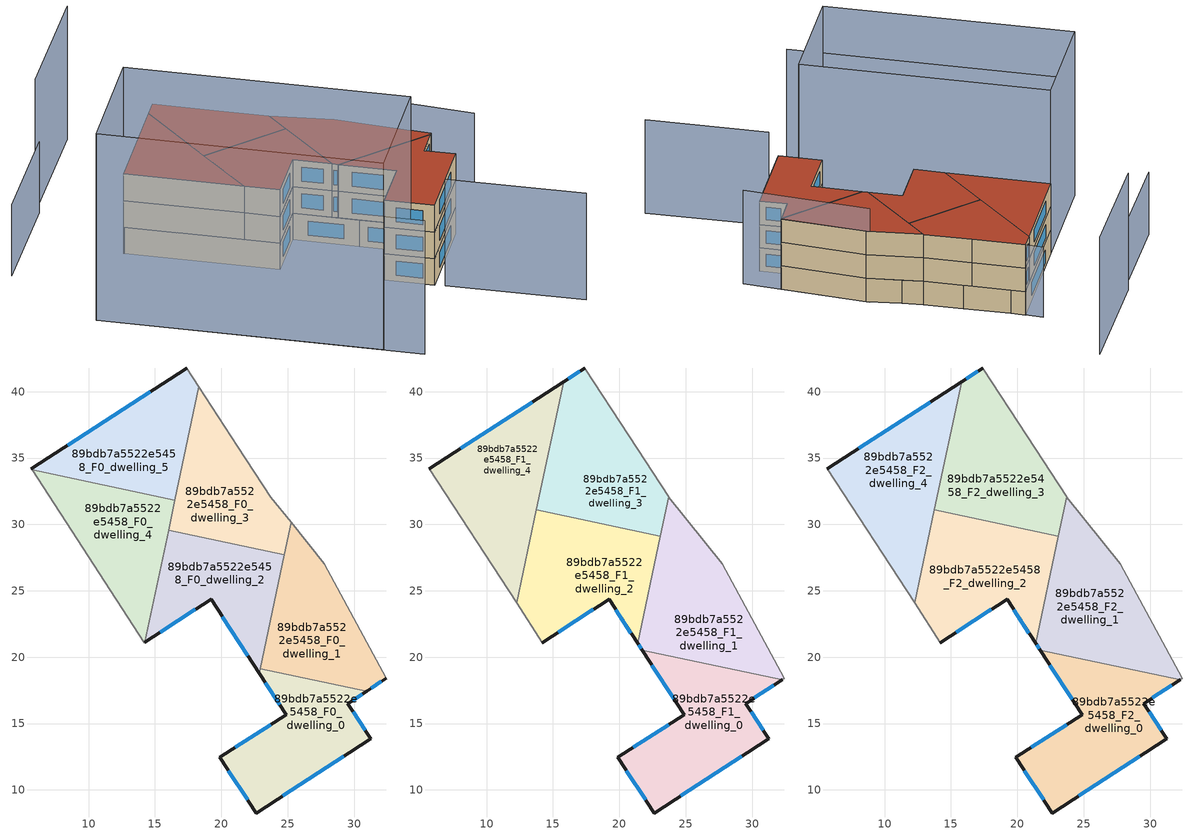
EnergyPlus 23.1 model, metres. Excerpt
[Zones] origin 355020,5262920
89bdb7a5522e5458_F0_dwelling_0
 floor ground (EU_floor_Construction): 30.95,17.44 29.54,16.51 31.27,13.86 22.62,8.26 19.89,12.45 24.88,15.68 22.85,18.8 22.92,19.13 z0
 wall outside (EU_wall_Construction): 22.85,18.8 24.88,15.68 19.89,12.45 22.62,8.26 31.27,13.86 29.54,16.51 30.95,17.44 z0:3
 wall to 89bdb7a5522e5458_F0_dwelling_1 (EU_wall_Construction): 30.95,17.44 22.92,19.13 z0:3
 wall to 89bdb7a5522e5458_F0_dwelling_2 (EU_wall_Construction): 22.92,19.13 22.85,18.8 z0:3
 window (EU_Window_Construction): 23.71,14.92 21.06,13.2 / 23.33,18.06 24.41,16.41 / 29.87,16.73 30.62,17.22 / 30.86,14.49 29.94,15.89 / 24.65,9.58 29.23,12.55 / 20.53,11.46 21.98,9.25 z0.7:2.3
89bdb7a5522e5458_F0_dwelling_1
 floor ground (EU_floor_Construction): 27.74,27.04 32.41,18.39 30.95,17.44 22.92,19.13 25.26,30.16 z0
 wall outside (EU_wall_Construction): 30.95,17.44 32.41,18.39 z0:3
 wall adiabatic (EU_wall_Construction): 32.41,18.39 27.74,27.04 25.26,30.16 z0:3
 wall to 89bdb7a5522e5458_F0_dwelling_2 (EU_wall_Construction): 24.74,27.71 22.92,19.13 z0:3
 wall to 89bdb7a5522e5458_F0_dwelling_3 (EU_wall_Construction): 25.26,30.16 24.74,27.71 z0:3
 window (EU_Window_Construction): 31.29,17.66 32.07,18.17 z0.7:2.3
89bdb7a5522e5458_F0_dwelling_2
 floor ground (EU_floor_Construction): 24.74,27.71 22.85,18.8 19.23,24.36 14.25,21.13 16.03,29.55 z0
 wall outside (EU_wall_Construction): 14.25,21.13 19.23,24.36 22.85,18.8 z0:3
 wall to 89bdb7a5522e5458_F0_dwelling_3 (EU_wall_Construction): 24.74,27.71 16.03,29.55 z0:3
 wall to 89bdb7a5522e5458_F0_dwelling_4 (EU_wall_Construction): 16.03,29.55 14.25,21.13 z0:3
 window (EU_Window_Construction): 20.08,23.05 22,20.1 / 15.42,21.89 18.06,23.6 z0.7:2.3
89bdb7a5522e5458_F0_dwelling_3
 floor ground (EU_floor_Construction): 21.26,35.86 23.74,32.05 25.26,30.16 24.74,27.71 16.03,29.55 18.32,40.37 z0
 wall adiabatic (EU_wall_Construction): 25.26,30.16 23.74,32.05 21.26,35.86 18.32,40.37 z0:3
 wall to 89bdb7a5522e5458_F0_dwelling_5 (EU_wall_Construction): 18.32,40.37 16.51,31.83 z0:3
 wall to 89bdb7a5522e5458_F0_dwelling_4 (EU_wall_Construction): 16.51,31.83 16.03,29.55 z0:3
89bdb7a5522e5458_F0_dwelling_4
 floor ground (EU_floor_Construction): 16.51,31.83 14.25,21.13 14.21,21.1 5.76,34.1 z0
 wall adiabatic (EU_wall_Construction): 5.76,34.1 14.21,21.1 14.25,21.13 z0:3
 wall to 89bdb7a5522e5458_F0_dwelling_5 (EU_wall_Construction): 16.51,31.83 5.76,34.1 z0:3
89bdb7a5522e5458_F0_dwelling_5
 floor ground (EU_floor_Construction): 17.4,41.79 18.32,40.37 16.51,31.83 5.76,34.1 5.71,34.18 z0
 wall outside (EU_wall_Construction): 17.4,41.79 5.71,34.18 z0:3
 wall adiabatic (EU_wall_Construction): 5.71,34.18 5.76,34.1 / 18.32,40.37 17.4,41.79 z0:3
 window (EU_Window_Construction): 14.65,40 8.45,35.97 z0.7:2.3
89bdb7a5522e5458_F1_dwelling_0
 floor to 89bdb7a5522e5458_F0_dwelling_0 (EU_floor_Construction): 30.95,17.44 29.54,16.51 31.27,13.86 22.62,8.26 19.89,12.45 24.88,15.68 22.85,18.8 22.92,19.13 z3
 floor to 89bdb7a5522e5458_F0_dwelling_1 (EU_floor_Construction): 32.26,18.3 30.95,17.44 22.92,19.13 23.16,20.23 z3
 floor to 89bdb7a5522e5458_F0_dwelling_2 (EU_floor_Construction): 23.16,20.23 22.92,19.13 22.85,18.8 21.72,20.53 z3
 wall outside (EU_wall_Construction): 21.72,20.53 24.88,15.68 19.89,12.45 22.62,8.26 31.27,13.86 29.54,16.51 32.26,18.3 z3:6
 wall to 89bdb7a5522e5458_F1_dwelling_1 (EU_wall_Construction): 32.26,18.3 21.72,20.53 z3:6
 window (EU_Window_Construction): 24.65,9.58 29.23,12.55 / 20.53,11.46 21.98,9.25 / 23.71,14.92 21.06,13.2 / 22.47,19.39 24.14,16.82 / 30.18,16.93 31.62,17.88 / 30.86,14.49 29.94,15.89 z3.7:5.3
89bdb7a5522e5458_F1_dwelling_1
 floor to 89bdb7a5522e5458_F0_dwelling_1 (EU_floor_Construction): 27.74,27.04 32.41,18.39 32.26,18.3 23.16,20.23 25.26,30.16 z3
 floor to 89bdb7a5522e5458_F0_dwelling_2 (EU_floor_Construction): 24.74,27.71 23.16,20.23 21.72,20.53 21.39,21.04 22.89,28.1 z3
 floor to 89bdb7a5522e5458_F0_dwelling_3 (EU_floor_Construction): 23.74,32.05 25.26,30.16 24.74,27.71 22.89,28.1 23.73,32.08 z3
 wall outside (EU_wall_Construction): 21.39,21.04 21.72,20.53 z3:6
 wall adiabatic (EU_wall_Construction): 32.26,18.3 32.41,18.39 27.74,27.04 23.74,32.05 23.73,32.08 z3:6
 wall to 89bdb7a5522e5458_F1_dwelling_2 (EU_wall_Construction): 23.1,29.12 21.39,21.04 z3:6
 wall to 89bdb7a5522e5458_F1_dwelling_3 (EU_wall_Construction): 23.73,32.08 23.1,29.12 z3:6
 window (EU_Window_Construction): 21.47,20.92 21.65,20.65 z3.7:5.3
89bdb7a5522e5458_F1_dwelling_2
 floor to 89bdb7a5522e5458_F0_dwelling_2 (EU_floor_Construction): 22.89,28.1 21.39,21.04 19.23,24.36 14.25,21.13 16.03,29.55 z3
 floor to 89bdb7a5522e5458_F0_dwelling_4 (EU_floor_Construction): 16.25,30.58 14.25,21.13 14.21,21.1 12.27,24.08 13.76,31.1 z3
 floor to 89bdb7a5522e5458_F0_dwelling_3 (EU_floor_Construction): 23.1,29.12 22.89,28.1 16.03,29.55 16.25,30.58 z3
 wall outside (EU_wall_Construction): 14.21,21.1 19.23,24.36 21.39,21.04 z3:6
 wall adiabatic (EU_wall_Construction): 12.27,24.08 14.21,21.1 z3:6
 wall to 89bdb7a5522e5458_F1_dwelling_3 (EU_wall_Construction): 23.1,29.12 13.76,31.1 z3:6
 wall to 89bdb7a5522e5458_F1_dwelling_4 (EU_wall_Construction): 13.76,31.1 12.27,24.08 z3:6
 window (EU_Window_Construction): 19.74,23.58 20.88,21.82 / 15.39,21.87 18.05,23.6 z3.7:5.3
89bdb7a5522e5458_F1_dwelling_3
 floor to 89bdb7a5522e5458_F0_dwelling_3 (EU_floor_Construction): 20.74,36.65 23.73,32.08 23.1,29.12 16.25,30.58 18.32,40.37 z3
 floor to 89bdb7a5522e5458_F0_dwelling_5 (EU_floor_Construction): 17.4,41.79 18.32,40.37 16.51,31.83 14.02,32.35 15.8,40.75 z3
 floor to 89bdb7a5522e5458_F0_dwelling_4 (EU_floor_Construction): 16.51,31.83 16.25,30.58 13.76,31.1 14.02,32.35 z3
 wall outside (EU_wall_Construction): 17.4,41.79 15.8,40.75 z3:6
 wall adiabatic (EU_wall_Construction): 23.73,32.08 20.74,36.65 17.4,41.79 z3:6
 wall to 89bdb7a5522e5458_F1_dwelling_4 (EU_wall_Construction): 15.8,40.75 13.76,31.1 z3:6
 window (EU_Window_Construction): 17.02,41.54 16.18,40.99 z3.7:5.3
89bdb7a5522e5458_F1_dwelling_4
 floor to 89bdb7a5522e5458_F0_dwelling_4 (EU_floor_Construction): 14.02,32.35 12.27,24.08 5.76,34.1 z3
 floor to 89bdb7a5522e5458_F0_dwelling_5 (EU_floor_Construction): 15.8,40.75 14.02,32.35 5.76,34.1 5.71,34.18 z3
 wall outside (EU_wall_Construction): 15.8,40.75 5.71,34.18 z3:6
 wall adiabatic (EU_wall_Construction): 5.71,34.18 12.27,24.08 z3:6
 window (EU_Window_Construction): 13.43,39.2 8.08,35.72 z3.7:5.3
89bdb7a5522e5458_F2_dwelling_0
 floor to 89bdb7a5522e5458_F1_dwelling_0 (EU_floor_Construction): 32.26,18.3 29.54,16.51 31.27,13.86 22.62,8.26 19.89,12.45 24.88,15.68 21.72,20.53 z6
 wall outside (EU_wall_Construction): 21.72,20.53 24.88,15.68 19.89,12.45 22.62,8.26 31.27,13.86 29.54,16.51 32.26,18.3 z6:9
 wall to 89bdb7a5522e5458_F2_dwelling_1 (EU_wall_Construction): 32.26,18.3 21.72,20.53 z6:9
 window (EU_Window_Construction): 24.65,9.58 29.23,12.55 / 20.53,11.46 21.98,9.25 / 23.71,14.92 21.06,13.2 / 22.47,19.39 24.14,16.82 / 30.18,16.93 31.62,17.88 / 30.86,14.49 29.94,15.89 z6.7:8.3
 roof outside (EU_roof_Construction): 31.27,13.86 29.54,16.51 32.26,18.3 21.72,20.53 24.88,15.68 19.89,12.45 22.62,8.26 z9
89bdb7a5522e5458_F2_dwelling_1
 floor to 89bdb7a5522e5458_F1_dwelling_1 (EU_floor_Construction): 27.74,27.04 32.41,18.39 32.26,18.3 21.72,20.53 21.39,21.04 23.73,32.08 23.74,32.05 z6
 wall outside (EU_wall_Construction): 21.39,21.04 21.72,20.53 z6:9
 wall adiabatic (EU_wall_Construction): 32.26,18.3 32.41,18.39 27.74,27.04 23.74,32.05 23.73,32.08 z6:9
 wall to 89bdb7a5522e5458_F2_dwelling_2 (EU_wall_Construction): 23.1,29.12 21.39,21.04 z6:9
 wall to 89bdb7a5522e5458_F2_dwelling_3 (EU_wall_Construction): 23.73,32.08 23.1,29.12 z6:9
 window (EU_Window_Construction): 21.47,20.92 21.65,20.65 z6.7:8.3
 roof outside (EU_roof_Construction): 32.41,18.39 27.74,27.04 23.74,32.05 23.73,32.08 21.39,21.04 21.72,20.53 32.26,18.3 z9
89bdb7a5522e5458_F2_dwelling_2
 floor to 89bdb7a5522e5458_F1_dwelling_2 (EU_floor_Construction): 23.1,29.12 21.39,21.04 19.23,24.36 14.21,21.1 12.27,24.08 13.76,31.1 z6
 wall outside (EU_wall_Construction): 14.21,21.1 19.23,24.36 21.39,21.04 z6:9
 wall adiabatic (EU_wall_Construction): 12.27,24.08 14.21,21.1 z6:9
 wall to 89bdb7a5522e5458_F2_dwelling_3 (EU_wall_Construction): 23.1,29.12 13.76,31.1 z6:9
 wall to 89bdb7a5522e5458_F2_dwelling_4 (EU_wall_Construction): 13.76,31.1 12.27,24.08 z6:9
 window (EU_Window_Construction): 19.74,23.58 20.88,21.82 / 15.39,21.87 18.05,23.6 z6.7:8.3
 roof outside (EU_roof_Construction): 21.39,21.04 23.1,29.12 13.76,31.1 12.27,24.08 14.21,21.1 19.23,24.36 z9
89bdb7a5522e5458_F2_dwelling_3
 floor to 89bdb7a5522e5458_F1_dwelling_3 (EU_floor_Construction): 20.74,36.65 23.73,32.08 23.1,29.12 13.76,31.1 15.8,40.75 17.4,41.79 z6
 wall outside (EU_wall_Construction): 17.4,41.79 15.8,40.75 z6:9
 wall adiabatic (EU_wall_Construction): 23.73,32.08 20.74,36.65 17.4,41.79 z6:9
 wall to 89bdb7a5522e5458_F2_dwelling_4 (EU_wall_Construction): 15.8,40.75 13.76,31.1 z6:9
 window (EU_Window_Construction): 17.02,41.54 16.18,40.99 z6.7:8.3
 roof outside (EU_roof_Construction): 23.1,29.12 23.73,32.08 20.74,36.65 17.4,41.79 15.8,40.75 13.76,31.1 z9
89bdb7a5522e5458_F2_dwelling_4
 floor to 89bdb7a5522e5458_F1_dwelling_4 (EU_floor_Construction): 15.8,40.75 12.27,24.08 5.71,34.18 z6
 wall outside (EU_wall_Construction): 15.8,40.75 5.71,34.18 z6:9
 wall adiabatic (EU_wall_Construction): 5.71,34.18 12.27,24.08 z6:9
 window (EU_Window_Construction): 13.43,39.2 8.08,35.72 z6.7:8.3
 roof outside (EU_roof_Construction): 12.27,24.08 15.8,40.75 5.71,34.18 z9
shading: 23.29,7.44 31,-4.23 / 34.46,14.51 27.55,27.4 z0:12; 5.7,34.18 21.3,10.2 / 21.3,10.2 10.21,2.98 / 10.21,2.98 -5.39,26.96 / -5.39,26.96 5.7,34.18 z0:21; -5.39,26.96 12.45,-0.46 / 17.78,53.75 5.44,45.97 z0:15; 26.15,26.08 16.42,43.55 z0:9; 5.67,45.64 -4.96,38.92 z0:8
[Building]
EU S2 Campaign: North Axis=0; Terrain=City; Solar Distribution=FullExterior
[Site:Location]
Budapest.Ferenc.Liszt.Intl.AP: Latitude=47.437; Longitude=19.256; Time Zone=1; Elevation=185
[SizingPeriod:WeatherFileDays]
AnnualSizingPeriod: Begin Month=1; Begin Day of Month=1; End Month=12; End Day of Month=31; Day of Week for Start Day=Monday; Use Weather File Daylight Saving Period=No; Use Weather File Rain and Snow Indicators=No
[MATERIAL]
EU_InternalMass_Material: Roughness=MediumRough; Thickness=0.1; Conductivity=1; Density=1800; Specific Heat=900; Thermal Absorptance=0.9; Solar Absorptance=0.7; Visible Absorptance=0.7
[MATERIAL:NOMASS] Roughness=MediumRough; Thermal Absorptance=0.9; Solar Absorptance=0.7; Visible Absorptance=0.7
Name | Thermal Resistance
EU_wall_NoMass | 0.832559
EU_roof_NoMass | 1.39638
EU_floor_NoMass | 0.872794
[WINDOWMATERIAL:SIMPLEGLAZINGSYSTEM]
EU_Window_SimpleGlazing: UFactor=2.79869; Solar Heat Gain Coefficient=0.75; Visible Transmittance=0.75
[CONSTRUCTION]
EU_wall_Construction: EU_wall_NoMass
EU_roof_Construction: EU_roof_NoMass
EU_floor_Construction: EU_floor_NoMass
EU_Window_Construction: EU_Window_SimpleGlazing
EU_InternalMass_Construction: EU_InternalMass_Material
[ZONE] Type=1; Multiplier=1; Ceiling Height=autocalculate; Floor Area=autocalculate; Part of Total Floor Area=Yes
Name | Volume
89bdb7a5522e5458_F0_dwelling_0 | 185.02
89bdb7a5522e5458_F1_dwelling_0; 89bdb7a5522e5458_F2_dwelling_0 | 217.555
89bdb7a5522e5458_F0_dwelling_1 | 185.056
89bdb7a5522e5458_F1_dwelling_1; 89bdb7a5522e5458_F2_dwelling_1 | 217.523
89bdb7a5522e5458_F0_dwelling_2 | 177.535
89bdb7a5522e5458_F1_dwelling_2; 89bdb7a5522e5458_F2_dwelling_2 | 217.541
89bdb7a5522e5458_F0_dwelling_3 | 177.543
89bdb7a5522e5458_F1_dwelling_3; 89bdb7a5522e5458_F2_dwelling_3 | 217.553
89bdb7a5522e5458_F0_dwelling_4 | 181.28
89bdb7a5522e5458_F1_dwelling_4; 89bdb7a5522e5458_F2_dwelling_4 | 217.542
89bdb7a5522e5458_F0_dwelling_5 | 181.308
[INTERNALMASS] Construction=EU_InternalMass_Construction
Name | Zone or ZoneList | Surface Area
89bdb7a5522e5458_F0_dwelling_0_EU_InternalMass | 89bdb7a5522e5458_F0_dwelling_0 | 61.6716
89bdb7a5522e5458_F0_dwelling_1_EU_InternalMass | 89bdb7a5522e5458_F0_dwelling_1 | 61.6857
89bdb7a5522e5458_F0_dwelling_2_EU_InternalMass | 89bdb7a5522e5458_F0_dwelling_2 | 59.1797
89bdb7a5522e5458_F0_dwelling_3_EU_InternalMass | 89bdb7a5522e5458_F0_dwelling_3 | 59.178
89bdb7a5522e5458_F0_dwelling_4_EU_InternalMass | 89bdb7a5522e5458_F0_dwelling_4 | 60.4255
89bdb7a5522e5458_F0_dwelling_5_EU_InternalMass | 89bdb7a5522e5458_F0_dwelling_5 | 60.4368
89bdb7a5522e5458_F1_dwelling_0_EU_InternalMass | 89bdb7a5522e5458_F1_dwelling_0 | 72.5194
89bdb7a5522e5458_F1_dwelling_1_EU_InternalMass | 89bdb7a5522e5458_F1_dwelling_1 | 72.5127
89bdb7a5522e5458_F1_dwelling_2_EU_InternalMass | 89bdb7a5522e5458_F1_dwelling_2 | 72.5145
89bdb7a5522e5458_F1_dwelling_3_EU_InternalMass | 89bdb7a5522e5458_F1_dwelling_3 | 72.5187
89bdb7a5522e5458_F1_dwelling_4_EU_InternalMass | 89bdb7a5522e5458_F1_dwelling_4 | 72.514
89bdb7a5522e5458_F2_dwelling_0_EU_InternalMass | 89bdb7a5522e5458_F2_dwelling_0 | 72.5194
89bdb7a5522e5458_F2_dwelling_1_EU_InternalMass | 89bdb7a5522e5458_F2_dwelling_1 | 72.5127
89bdb7a5522e5458_F2_dwelling_2_EU_InternalMass | 89bdb7a5522e5458_F2_dwelling_2 | 72.5145
89bdb7a5522e5458_F2_dwelling_3_EU_InternalMass | 89bdb7a5522e5458_F2_dwelling_3 | 72.5187
89bdb7a5522e5458_F2_dwelling_4_EU_InternalMass | 89bdb7a5522e5458_F2_dwelling_4 | 72.514
[OTHEREQUIPMENT] Fuel Type=Electricity; Design Level Calculation Method=Watts/Area; Power per Zone Floor Area=1; Fraction Latent=0; Fraction Radiant=0; Fraction Lost=0; Carbon Dioxide Generation Rate=0; EndUse Subcategory=EU_Step8_InternalGains
Name | Zone or ZoneList or Space or SpaceList | Schedule
EU_Step8_InternalGain_89bdb7a5522e5458_F0_dwelling_0_f000 | 89bdb7a5522e5458_F0_dwelling_0 | EU_Step8_GainSchedule_89bdb7a5522e5458_F0_dwelling_0_f000
EU_Step8_InternalGain_89bdb7a5522e5458_F0_dwelling_1_f000 | 89bdb7a5522e5458_F0_dwelling_1 | EU_Step8_GainSchedule_89bdb7a5522e5458_F0_dwelling_1_f000
EU_Step8_InternalGain_89bdb7a5522e5458_F0_dwelling_2_f000 | 89bdb7a5522e5458_F0_dwelling_2 | EU_Step8_GainSchedule_89bdb7a5522e5458_F0_dwelling_2_f000
EU_Step8_InternalGain_89bdb7a5522e5458_F0_dwelling_3_f000 | 89bdb7a5522e5458_F0_dwelling_3 | EU_Step8_GainSchedule_89bdb7a5522e5458_F0_dwelling_3_f000
EU_Step8_InternalGain_89bdb7a5522e5458_F0_dwelling_4_f000 | 89bdb7a5522e5458_F0_dwelling_4 | EU_Step8_GainSchedule_89bdb7a5522e5458_F0_dwelling_4_f000
EU_Step8_InternalGain_89bdb7a5522e5458_F0_dwelling_5_f000 | 89bdb7a5522e5458_F0_dwelling_5 | EU_Step8_GainSchedule_89bdb7a5522e5458_F0_dwelling_5_f000
EU_Step8_InternalGain_89bdb7a5522e5458_F1_dwelling_0_f000 | 89bdb7a5522e5458_F1_dwelling_0 | EU_Step8_GainSchedule_89bdb7a5522e5458_F1_dwelling_0_f000
EU_Step8_InternalGain_89bdb7a5522e5458_F1_dwelling_1_f000 | 89bdb7a5522e5458_F1_dwelling_1 | EU_Step8_GainSchedule_89bdb7a5522e5458_F1_dwelling_1_f000
EU_Step8_InternalGain_89bdb7a5522e5458_F1_dwelling_2_f000 | 89bdb7a5522e5458_F1_dwelling_2 | EU_Step8_GainSchedule_89bdb7a5522e5458_F1_dwelling_2_f000
EU_Step8_InternalGain_89bdb7a5522e5458_F1_dwelling_3_f000 | 89bdb7a5522e5458_F1_dwelling_3 | EU_Step8_GainSchedule_89bdb7a5522e5458_F1_dwelling_3_f000
EU_Step8_InternalGain_89bdb7a5522e5458_F1_dwelling_4_f000 | 89bdb7a5522e5458_F1_dwelling_4 | EU_Step8_GainSchedule_89bdb7a5522e5458_F1_dwelling_4_f000
EU_Step8_InternalGain_89bdb7a5522e5458_F2_dwelling_0_f000 | 89bdb7a5522e5458_F2_dwelling_0 | EU_Step8_GainSchedule_89bdb7a5522e5458_F2_dwelling_0_f000
EU_Step8_InternalGain_89bdb7a5522e5458_F2_dwelling_1_f000 | 89bdb7a5522e5458_F2_dwelling_1 | EU_Step8_GainSchedule_89bdb7a5522e5458_F2_dwelling_1_f000
EU_Step8_InternalGain_89bdb7a5522e5458_F2_dwelling_2_f000 | 89bdb7a5522e5458_F2_dwelling_2 | EU_Step8_GainSchedule_89bdb7a5522e5458_F2_dwelling_2_f000
EU_Step8_InternalGain_89bdb7a5522e5458_F2_dwelling_3_f000 | 89bdb7a5522e5458_F2_dwelling_3 | EU_Step8_GainSchedule_89bdb7a5522e5458_F2_dwelling_3_f000
EU_Step8_InternalGain_89bdb7a5522e5458_F2_dwelling_4_f000 | 89bdb7a5522e5458_F2_dwelling_4 | EU_Step8_GainSchedule_89bdb7a5522e5458_F2_dwelling_4_f000
[ZONEVENTILATION:DESIGNFLOWRATE] Schedule=EU_AlwaysOn; Design Flow Rate Calculation Method=AirChanges/Hour; Air Changes per Hour=0.475469; Ventilation Type=Natural; Fan Pressure Rise=0; Fan Total Efficiency=1; Constant Term Coefficient=1; Temperature Term Coefficient=0; Velocity Term Coefficient=0; Velocity Squared Term Coefficient=0; Minimum Indoor Temperature=-100; Maximum Indoor Temperature=100; Delta Temperature=-100; Minimum Outdoor Temperature=-100; Maximum Outdoor Temperature=100; Maximum Wind Speed=40
Name | Zone or ZoneList or Space or SpaceList
EU_ConstantAir_89bdb7a5522e5458_F0_dwelling_0 | 89bdb7a5522e5458_F0_dwelling_0
EU_ConstantAir_89bdb7a5522e5458_F0_dwelling_1 | 89bdb7a5522e5458_F0_dwelling_1
EU_ConstantAir_89bdb7a5522e5458_F0_dwelling_2 | 89bdb7a5522e5458_F0_dwelling_2
EU_ConstantAir_89bdb7a5522e5458_F0_dwelling_3 | 89bdb7a5522e5458_F0_dwelling_3
EU_ConstantAir_89bdb7a5522e5458_F0_dwelling_4 | 89bdb7a5522e5458_F0_dwelling_4
EU_ConstantAir_89bdb7a5522e5458_F0_dwelling_5 | 89bdb7a5522e5458_F0_dwelling_5
EU_ConstantAir_89bdb7a5522e5458_F1_dwelling_0 | 89bdb7a5522e5458_F1_dwelling_0
EU_ConstantAir_89bdb7a5522e5458_F1_dwelling_1 | 89bdb7a5522e5458_F1_dwelling_1
EU_ConstantAir_89bdb7a5522e5458_F1_dwelling_2 | 89bdb7a5522e5458_F1_dwelling_2
EU_ConstantAir_89bdb7a5522e5458_F1_dwelling_3 | 89bdb7a5522e5458_F1_dwelling_3
EU_ConstantAir_89bdb7a5522e5458_F1_dwelling_4 | 89bdb7a5522e5458_F1_dwelling_4
EU_ConstantAir_89bdb7a5522e5458_F2_dwelling_0 | 89bdb7a5522e5458_F2_dwelling_0
EU_ConstantAir_89bdb7a5522e5458_F2_dwelling_1 | 89bdb7a5522e5458_F2_dwelling_1
EU_ConstantAir_89bdb7a5522e5458_F2_dwelling_2 | 89bdb7a5522e5458_F2_dwelling_2
EU_ConstantAir_89bdb7a5522e5458_F2_dwelling_3 | 89bdb7a5522e5458_F2_dwelling_3
EU_ConstantAir_89bdb7a5522e5458_F2_dwelling_4 | 89bdb7a5522e5458_F2_dwelling_4
[HVACTEMPLATE:THERMOSTAT] Constant Heating Setpoint=20; Constant Cooling Setpoint=50
EU_HeatOnly_89bdb7a5522e5458_F0_dwelling_0; EU_HeatOnly_89bdb7a5522e5458_F0_dwelling_1; EU_HeatOnly_89bdb7a5522e5458_F0_dwelling_2; EU_HeatOnly_89bdb7a5522e5458_F0_dwelling_3; EU_HeatOnly_89bdb7a5522e5458_F0_dwelling_4; EU_HeatOnly_89bdb7a5522e5458_F0_dwelling_5; EU_HeatOnly_89bdb7a5522e5458_F1_dwelling_0; EU_HeatOnly_89bdb7a5522e5458_F1_dwelling_1; EU_HeatOnly_89bdb7a5522e5458_F1_dwelling_2; EU_HeatOnly_89bdb7a5522e5458_F1_dwelling_3; EU_HeatOnly_89bdb7a5522e5458_F1_dwelling_4; EU_HeatOnly_89bdb7a5522e5458_F2_dwelling_0; EU_HeatOnly_89bdb7a5522e5458_F2_dwelling_1; EU_HeatOnly_89bdb7a5522e5458_F2_dwelling_2; EU_HeatOnly_89bdb7a5522e5458_F2_dwelling_3; EU_HeatOnly_89bdb7a5522e5458_F2_dwelling_4
[HVACTEMPLATE:ZONE:IDEALLOADSAIRSYSTEM] System Availability Schedule=EU_AlwaysOn; Maximum Heating Supply Air Temperature=50; Minimum Cooling Supply Air Temperature=13; Maximum Heating Supply Air Humidity Ratio=0.0156; Minimum Cooling Supply Air Humidity Ratio=0.0077; Heating Limit=NoLimit; Cooling Limit=NoLimit; Heating Availability Schedule=EU_AlwaysOn; Cooling Availability Schedule=EU_CoolingOff; Dehumidification Control Type=ConstantSensibleHeatRatio; Cooling Sensible Heat Ratio=0.7; Dehumidification Setpoint=60; Humidification Control Type=None; Humidification Setpoint=30; Outdoor Air Method=None; Outdoor Air Flow Rate per Person=0.00944; Outdoor Air Flow Rate per Zone Floor Area=0; Outdoor Air Flow Rate per Zone=0; Demand Controlled Ventilation Type=None; Outdoor Air Economizer Type=NoEconomizer; Heat Recovery Type=None; Sensible Heat Recovery Effectiveness=0.7; Latent Heat Recovery Effectiveness=0.65
Name | Template Thermostat
89bdb7a5522e5458_F0_dwelling_0 | EU_HeatOnly_89bdb7a5522e5458_F0_dwelling_0
89bdb7a5522e5458_F0_dwelling_1 | EU_HeatOnly_89bdb7a5522e5458_F0_dwelling_1
89bdb7a5522e5458_F0_dwelling_2 | EU_HeatOnly_89bdb7a5522e5458_F0_dwelling_2
89bdb7a5522e5458_F0_dwelling_3 | EU_HeatOnly_89bdb7a5522e5458_F0_dwelling_3
89bdb7a5522e5458_F0_dwelling_4 | EU_HeatOnly_89bdb7a5522e5458_F0_dwelling_4
89bdb7a5522e5458_F0_dwelling_5 | EU_HeatOnly_89bdb7a5522e5458_F0_dwelling_5
89bdb7a5522e5458_F1_dwelling_0 | EU_HeatOnly_89bdb7a5522e5458_F1_dwelling_0
89bdb7a5522e5458_F1_dwelling_1 | EU_HeatOnly_89bdb7a5522e5458_F1_dwelling_1
89bdb7a5522e5458_F1_dwelling_2 | EU_HeatOnly_89bdb7a5522e5458_F1_dwelling_2
89bdb7a5522e5458_F1_dwelling_3 | EU_HeatOnly_89bdb7a5522e5458_F1_dwelling_3
89bdb7a5522e5458_F1_dwelling_4 | EU_HeatOnly_89bdb7a5522e5458_F1_dwelling_4
89bdb7a5522e5458_F2_dwelling_0 | EU_HeatOnly_89bdb7a5522e5458_F2_dwelling_0
89bdb7a5522e5458_F2_dwelling_1 | EU_HeatOnly_89bdb7a5522e5458_F2_dwelling_1
89bdb7a5522e5458_F2_dwelling_2 | EU_HeatOnly_89bdb7a5522e5458_F2_dwelling_2
89bdb7a5522e5458_F2_dwelling_3 | EU_HeatOnly_89bdb7a5522e5458_F2_dwelling_3
89bdb7a5522e5458_F2_dwelling_4 | EU_HeatOnly_89bdb7a5522e5458_F2_dwelling_4
[SIZING:ZONE] Zone Cooling Design Supply Air Temperature Input Method=SupplyAirTemperature; Zone Cooling Design Supply Air Temperature=13; Zone Heating Design Supply Air Temperature Input Method=SupplyAirTemperature; Zone Heating Design Supply Air Temperature=50; Zone Cooling Design Supply Air Humidity Ratio=0.008; Zone Heating Design Supply Air Humidity Ratio=0.008; Cooling Design Air Flow Method=DesignDay; Cooling Design Air Flow Rate=0; Cooling Minimum Air Flow per Zone Floor Area=0.000762; Cooling Minimum Air Flow=0; Cooling Minimum Air Flow Fraction=0.2; Heating Design Air Flow Method=DesignDay; Heating Design Air Flow Rate=0; Heating Maximum Air Flow per Zone Floor Area=0.002032; Heating Maximum Air Flow=0.141576; Heating Maximum Air Flow Fraction=0.3; Account for Dedicated Outdoor Air System=No; Dedicated Outdoor Air System Control Strategy=NeutralSupplyAir; Dedicated Outdoor Air Low Setpoint Temperature for Design=autosize; Dedicated Outdoor Air High Setpoint Temperature for Design=autosize; Zone Load Sizing Method=Sensible Load Only No Latent Load; Zone Latent Cooling Design Supply Air Humidity Ratio Input Method=HumidityRatioDifference; Zone Cooling Design Supply Air Humidity Ratio Difference=0.005; Zone Latent Heating Design Supply Air Humidity Ratio Input Method=HumidityRatioDifference; Zone Humidification Design Supply Air Humidity Ratio Difference=0.005
89bdb7a5522e5458_F0_dwelling_0; 89bdb7a5522e5458_F0_dwelling_1; 89bdb7a5522e5458_F0_dwelling_2; 89bdb7a5522e5458_F0_dwelling_3; 89bdb7a5522e5458_F0_dwelling_4; 89bdb7a5522e5458_F0_dwelling_5; 89bdb7a5522e5458_F1_dwelling_0; 89bdb7a5522e5458_F1_dwelling_1; 89bdb7a5522e5458_F1_dwelling_2; 89bdb7a5522e5458_F1_dwelling_3; 89bdb7a5522e5458_F1_dwelling_4; 89bdb7a5522e5458_F2_dwelling_0; 89bdb7a5522e5458_F2_dwelling_1; 89bdb7a5522e5458_F2_dwelling_2; 89bdb7a5522e5458_F2_dwelling_3; 89bdb7a5522e5458_F2_dwelling_4
[SCHEDULE:CONSTANT]
Name | Hourly Value
EU_AlwaysOn | 1
EU_CoolingOff | 0
[SCHEDULE:FILE] Column Number=1; Rows to Skip at Top=0; Number of Hours of Data=8760; Column Separator=Comma; Interpolate to Timestep=No; Minutes per Item=60; Adjust Schedule for Daylight Savings=Yes
Name | File
EU_Step8_GainSchedule_89bdb7a5522e5458_F0_dwelling_0_f000 | ../../schedules/89bdb7a5522e5458/89bdb7a5522e5458_F0_dwelling_0_f000_gain.csv
EU_Step8_GainSchedule_89bdb7a5522e5458_F0_dwelling_1_f000 | ../../schedules/89bdb7a5522e5458/89bdb7a5522e5458_F0_dwelling_1_f000_gain.csv
EU_Step8_GainSchedule_89bdb7a5522e5458_F0_dwelling_2_f000 | ../../schedules/89bdb7a5522e5458/89bdb7a5522e5458_F0_dwelling_2_f000_gain.csv
EU_Step8_GainSchedule_89bdb7a5522e5458_F0_dwelling_3_f000 | ../../schedules/89bdb7a5522e5458/89bdb7a5522e5458_F0_dwelling_3_f000_gain.csv
EU_Step8_GainSchedule_89bdb7a5522e5458_F0_dwelling_4_f000 | ../../schedules/89bdb7a5522e5458/89bdb7a5522e5458_F0_dwelling_4_f000_gain.csv
EU_Step8_GainSchedule_89bdb7a5522e5458_F0_dwelling_5_f000 | ../../schedules/89bdb7a5522e5458/89bdb7a5522e5458_F0_dwelling_5_f000_gain.csv
EU_Step8_GainSchedule_89bdb7a5522e5458_F1_dwelling_0_f000 | ../../schedules/89bdb7a5522e5458/89bdb7a5522e5458_F1_dwelling_0_f000_gain.csv
EU_Step8_GainSchedule_89bdb7a5522e5458_F1_dwelling_1_f000 | ../../schedules/89bdb7a5522e5458/89bdb7a5522e5458_F1_dwelling_1_f000_gain.csv
EU_Step8_GainSchedule_89bdb7a5522e5458_F1_dwelling_2_f000 | ../../schedules/89bdb7a5522e5458/89bdb7a5522e5458_F1_dwelling_2_f000_gain.csv
EU_Step8_GainSchedule_89bdb7a5522e5458_F1_dwelling_3_f000 | ../../schedules/89bdb7a5522e5458/89bdb7a5522e5458_F1_dwelling_3_f000_gain.csv
EU_Step8_GainSchedule_89bdb7a5522e5458_F1_dwelling_4_f000 | ../../schedules/89bdb7a5522e5458/89bdb7a5522e5458_F1_dwelling_4_f000_gain.csv
EU_Step8_GainSchedule_89bdb7a5522e5458_F2_dwelling_0_f000 | ../../schedules/89bdb7a5522e5458/89bdb7a5522e5458_F2_dwelling_0_f000_gain.csv
EU_Step8_GainSchedule_89bdb7a5522e5458_F2_dwelling_1_f000 | ../../schedules/89bdb7a5522e5458/89bdb7a5522e5458_F2_dwelling_1_f000_gain.csv
EU_Step8_GainSchedule_89bdb7a5522e5458_F2_dwelling_2_f000 | ../../schedules/89bdb7a5522e5458/89bdb7a5522e5458_F2_dwelling_2_f000_gain.csv
EU_Step8_GainSchedule_89bdb7a5522e5458_F2_dwelling_3_f000 | ../../schedules/89bdb7a5522e5458/89bdb7a5522e5458_F2_dwelling_3_f000_gain.csv
EU_Step8_GainSchedule_89bdb7a5522e5458_F2_dwelling_4_f000 | ../../schedules/89bdb7a5522e5458/89bdb7a5522e5458_F2_dwelling_4_f000_gain.csv
